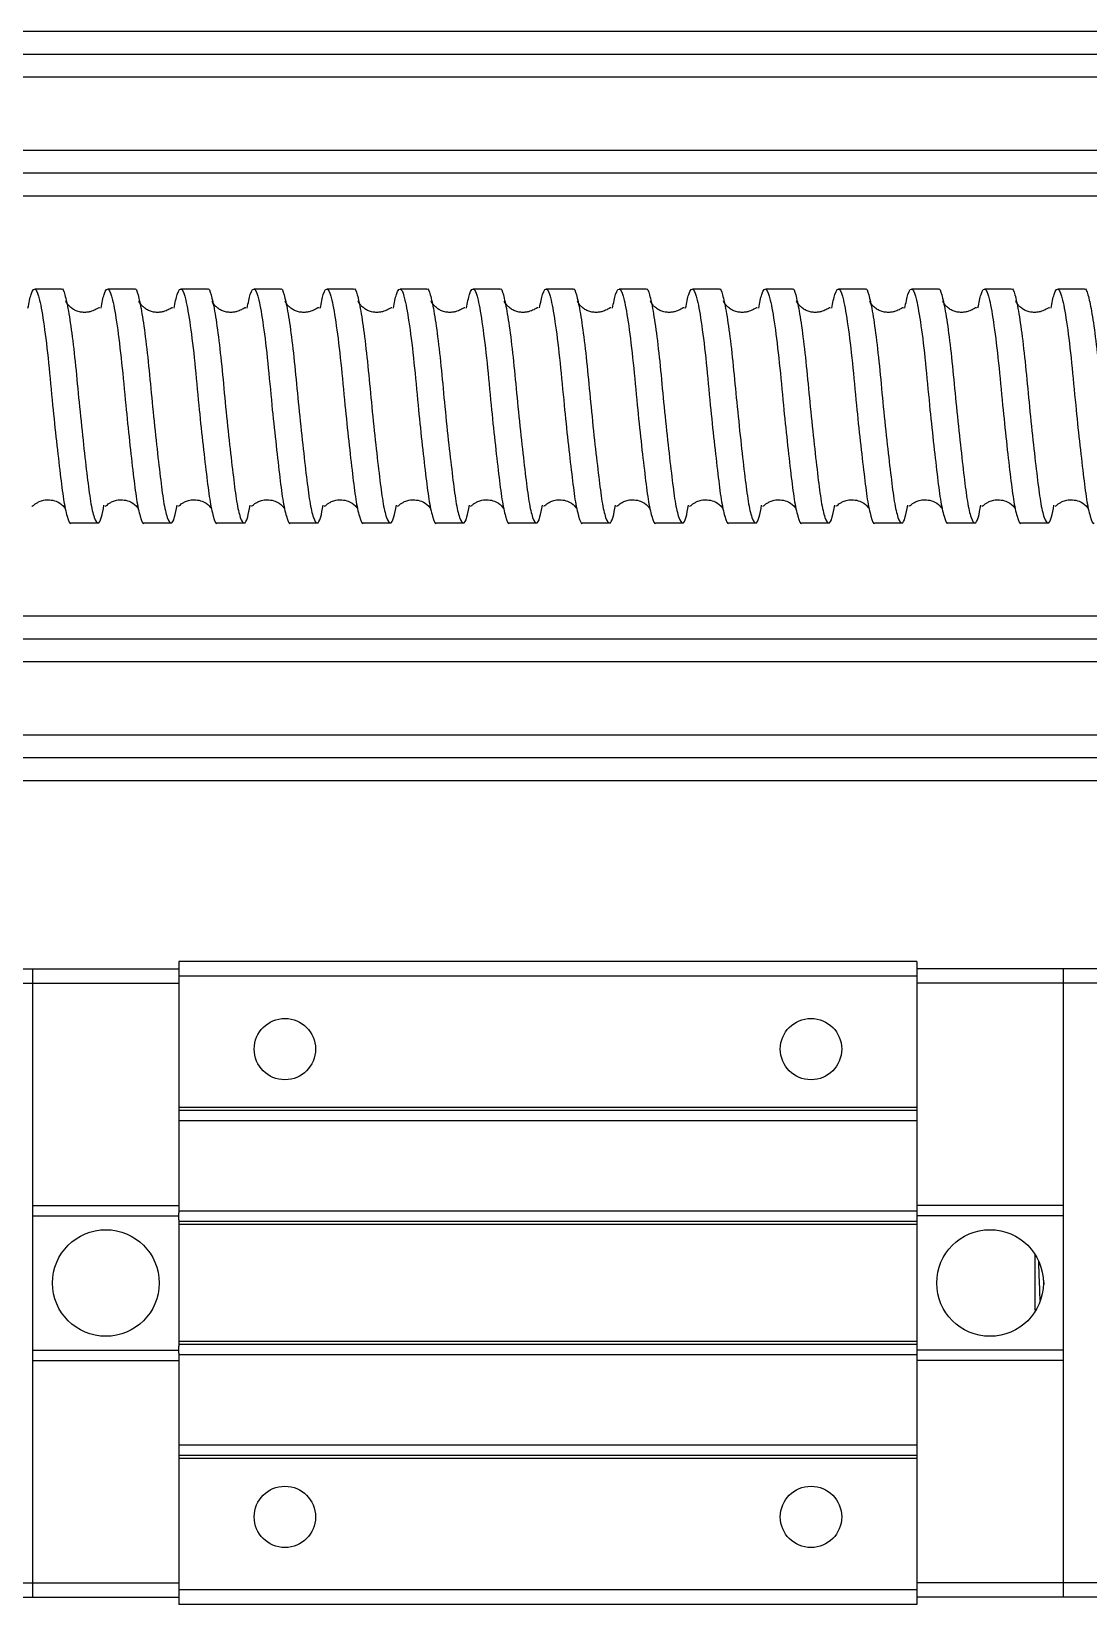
# Model space of a CAD drawing. Header units: millimetres. Extents: x 0 to 279, y 0 to 216.
# Drawn here: x 139.07 to 151.13, y 156.25 to 174.19 of the extents above; entities that cross this region are included whole.
import ezdxf

# ---------------------------------------------------------------- set-up
doc = ezdxf.new("R2010")
doc.units = ezdxf.units.MM

msp = doc.modelspace()

# ---------------------------------------------------------------- linework, layer by layer
at = {"color": 8, "linetype": 'Continuous', "lineweight": 25}
for p, q in [((230.632, 174.193), (122.071, 174.193)), ((230.632, 173.672), (122.071, 173.672)), ((230.632, 172.837), (122.071, 172.837)), ((230.632, 172.316), (122.071, 172.316)), ((230.632, 167.526), (122.071, 167.526)), ((230.632, 167.005), (122.071, 167.005)), ((230.632, 166.17), (122.071, 166.17)), ((230.632, 165.649), (122.071, 165.649))]:
    msp.add_line(p, q, dxfattribs=at)
at = {"color": 7, "linetype": 'Continuous', "lineweight": 25}
for p, q in [((230.632, 173.931), (122.071, 173.931)), ((230.632, 172.578), (122.071, 172.578)), ((139.413, 171.254), (139.109, 171.254)), ((140.246, 171.254), (139.942, 171.254)), ((141.08, 171.254), (140.775, 171.254)), ((141.913, 171.254), (141.609, 171.254)), ((142.746, 171.254), (142.442, 171.254)), ((143.58, 171.254), (143.275, 171.254)), ((144.413, 171.254), (144.109, 171.254)), ((145.246, 171.254), (144.942, 171.254)), ((146.08, 171.254), (145.775, 171.254)), ((146.913, 171.254), (146.609, 171.254)), ((147.746, 171.254), (147.442, 171.254)), ((148.58, 171.254), (148.275, 171.254)), ((149.413, 171.254), (149.109, 171.254)), ((150.246, 171.254), (149.942, 171.254)), ((151.08, 171.254), (150.775, 171.254)), ((139.526, 168.588), (139.83, 168.588)), ((140.359, 168.588), (140.663, 168.588)), ((141.192, 168.588), (141.496, 168.588)), ((142.026, 168.588), (142.33, 168.588)), ((142.859, 168.588), (143.163, 168.588)), ((143.692, 168.588), (143.996, 168.588)), ((144.526, 168.588), (144.83, 168.588)), ((145.359, 168.588), (145.663, 168.588)), ((146.192, 168.588), (146.496, 168.588)), ((147.026, 168.588), (147.33, 168.588)), ((147.859, 168.588), (148.163, 168.588)), ((148.692, 168.588), (148.996, 168.588)), ((149.526, 168.588), (149.83, 168.588)), ((150.359, 168.588), (150.663, 168.588)), ((230.632, 167.264), (122.071, 167.264)), ((230.632, 165.911), (122.071, 165.911)), ((138.504, 163.504), (139.087, 163.504)), ((139.087, 163.504), (140.754, 163.504)), ((139.087, 163.34), (139.087, 163.504)), ((149.17, 163.588), (140.754, 163.588)), ((140.754, 163.588), (140.754, 163.421)), ((149.17, 163.421), (140.754, 163.421)), ((140.754, 163.421), (140.754, 161.921)), ((149.17, 163.588), (149.17, 163.421)), ((150.837, 163.504), (149.17, 163.504)), ((149.17, 163.421), (149.17, 161.921)), ((150.837, 163.504), (150.837, 163.34)), ((151.42, 163.504), (150.837, 163.504)), ((138.504, 163.34), (139.087, 163.34)), ((139.087, 163.34), (140.754, 163.34)), ((139.087, 160.804), (139.087, 163.34)), ((150.837, 163.34), (149.17, 163.34)), ((150.837, 163.34), (150.837, 160.804)), ((151.42, 163.34), (150.837, 163.34)), ((149.17, 161.921), (140.754, 161.921)), ((140.754, 161.921), (140.754, 161.888)), ((149.17, 161.888), (140.754, 161.888)), ((140.754, 161.888), (140.754, 161.769)), ((149.17, 161.921), (149.17, 161.888)), ((149.17, 161.888), (149.17, 161.769)), ((149.17, 161.769), (140.754, 161.769)), ((140.754, 161.769), (140.754, 160.74)), ((149.17, 161.769), (149.17, 160.74)), ((139.087, 160.804), (140.754, 160.804)), ((139.087, 160.688), (139.087, 160.804)), ((149.17, 160.74), (140.754, 160.74)), ((140.754, 160.74), (140.754, 160.72)), ((150.837, 160.804), (149.17, 160.804)), ((149.17, 160.74), (149.17, 160.72)), ((150.837, 160.804), (150.837, 160.688)), ((139.087, 159.154), (139.087, 160.688)), ((139.087, 160.688), (140.754, 160.688)), ((140.754, 160.688), (140.754, 160.72)), ((140.754, 160.64), (140.754, 160.688)), ((140.754, 160.64), (140.754, 160.621)), ((149.17, 160.621), (140.754, 160.621)), ((140.754, 160.621), (140.754, 160.588)), ((149.17, 160.588), (140.754, 160.588)), ((140.754, 160.588), (140.754, 159.254)), ((149.17, 160.72), (149.17, 160.688)), ((150.837, 160.688), (149.17, 160.688)), ((149.17, 160.688), (149.17, 160.64)), ((149.17, 160.64), (149.17, 160.621)), ((149.17, 160.621), (149.17, 160.588)), ((149.17, 160.588), (149.17, 159.254)), ((150.837, 160.688), (150.837, 159.154)), ((150.52, 159.612), (150.52, 160.242)), ((150.615, 159.955), (150.619, 159.904)), ((139.087, 159.038), (139.087, 159.154)), ((139.087, 159.154), (140.754, 159.154)), ((149.17, 159.254), (140.754, 159.254)), ((140.754, 159.254), (140.754, 159.221)), ((149.17, 159.221), (140.754, 159.221)), ((140.754, 159.221), (140.754, 159.202)), ((140.754, 159.154), (140.754, 159.202)), ((140.754, 159.122), (140.754, 159.154)), ((140.754, 159.122), (140.754, 159.102)), ((149.17, 159.254), (149.17, 159.221)), ((149.17, 159.221), (149.17, 159.202)), ((149.17, 159.202), (149.17, 159.154)), ((150.837, 159.154), (149.17, 159.154)), ((149.17, 159.154), (149.17, 159.122)), ((149.17, 159.122), (149.17, 159.102)), ((150.837, 159.154), (150.837, 159.038)), ((139.087, 159.038), (140.754, 159.038)), ((139.087, 156.502), (139.087, 159.038)), ((149.17, 159.102), (140.754, 159.102)), ((140.754, 159.102), (140.754, 158.073)), ((149.17, 159.102), (149.17, 158.073)), ((150.837, 159.038), (149.17, 159.038)), ((150.837, 159.038), (150.837, 156.502)), ((149.17, 158.073), (140.754, 158.073)), ((140.754, 158.073), (140.754, 157.954)), ((149.17, 158.073), (149.17, 157.954)), ((149.17, 157.954), (140.754, 157.954)), ((140.754, 157.954), (140.754, 157.921)), ((149.17, 157.921), (140.754, 157.921)), ((140.754, 157.921), (140.754, 156.421)), ((149.17, 157.954), (149.17, 157.921)), ((149.17, 157.921), (149.17, 156.421)), ((138.504, 156.502), (139.087, 156.502)), ((139.087, 156.502), (140.754, 156.502)), ((139.087, 156.338), (139.087, 156.502)), ((150.837, 156.502), (149.17, 156.502)), ((150.837, 156.502), (150.837, 156.338)), ((151.42, 156.502), (150.837, 156.502)), ((138.504, 156.338), (139.087, 156.338)), ((139.087, 156.338), (140.754, 156.338)), ((149.17, 156.421), (140.754, 156.421)), ((140.754, 156.421), (140.754, 156.254)), ((149.17, 156.254), (140.754, 156.254)), ((149.17, 156.421), (149.17, 156.254)), ((150.837, 156.338), (149.17, 156.338)), ((151.42, 156.338), (150.837, 156.338))]:
    msp.add_line(p, q, dxfattribs=at)
for centre, radius in [((141.962, 162.588), 0.35), ((147.962, 162.588), 0.35), ((139.92, 159.921), 0.608), ((150.004, 159.921), 0.608), ((141.962, 157.254), 0.35), ((147.962, 157.254), 0.35)]:
    msp.add_circle(centre, radius, dxfattribs=at)
for points, knots in [([(139.032, 171.039), (139.044, 171.097), (139.072, 171.24), (139.12, 171.279), (139.164, 171.155), (139.216, 170.857), (139.268, 170.428), (139.31, 169.955), (139.357, 169.513), (139.4, 169.14), (139.437, 168.838), (139.479, 168.649), (139.511, 168.566), (139.525, 168.589), (139.526, 168.59)], [0, 0, 0, 0, 0.070357, 0.17222, 0.269956, 0.371207, 0.474134, 0.573458, 0.658314, 0.743013, 0.824301, 0.90809, 0.997344, 1, 1, 1, 1]), ([(139.413, 171.252), (139.414, 171.253), (139.428, 171.274), (139.453, 171.199), (139.493, 171.022), (139.538, 170.719), (139.58, 170.337), (139.62, 169.905), (139.665, 169.48), (139.708, 169.106), (139.745, 168.817), (139.787, 168.629), (139.832, 168.568), (139.866, 168.619), (139.89, 168.741), (139.899, 168.79)], [0, 0, 0, 0, 0.003424, 0.085948, 0.169148, 0.254933, 0.342981, 0.428868, 0.518377, 0.603336, 0.685003, 0.769612, 0.855299, 0.941726, 1, 1, 1, 1]), ([(139.866, 171.039), (139.877, 171.097), (139.905, 171.24), (139.953, 171.279), (139.997, 171.155), (140.049, 170.857), (140.101, 170.428), (140.144, 169.955), (140.19, 169.513), (140.233, 169.14), (140.27, 168.838), (140.312, 168.649), (140.344, 168.566), (140.358, 168.589), (140.359, 168.59)], [0, 0, 0, 0, 0.0703568, 0.1722196, 0.2699559, 0.3712074, 0.4741337, 0.5734583, 0.6583141, 0.7430129, 0.8243011, 0.90809, 0.9973435, 1, 1, 1, 1]), ([(140.246, 171.252), (140.247, 171.253), (140.262, 171.274), (140.287, 171.199), (140.327, 171.022), (140.371, 170.719), (140.414, 170.337), (140.453, 169.905), (140.498, 169.48), (140.541, 169.106), (140.578, 168.817), (140.62, 168.629), (140.665, 168.568), (140.7, 168.619), (140.723, 168.741), (140.733, 168.79)], [0, 0, 0, 0, 0.003424, 0.085948, 0.169148, 0.254933, 0.342981, 0.428868, 0.518377, 0.603336, 0.685003, 0.769612, 0.855299, 0.941726, 1, 1, 1, 1]), ([(140.699, 171.039), (140.71, 171.097), (140.739, 171.24), (140.787, 171.279), (140.831, 171.155), (140.883, 170.857), (140.935, 170.428), (140.977, 169.955), (141.023, 169.513), (141.067, 169.14), (141.104, 168.838), (141.146, 168.649), (141.177, 168.566), (141.192, 168.589), (141.192, 168.59)], [0, 0, 0, 0, 0.0703568, 0.1722196, 0.2699559, 0.3712074, 0.4741337, 0.5734583, 0.6583141, 0.7430129, 0.8243011, 0.90809, 0.9973435, 1, 1, 1, 1]), ([(141.08, 171.252), (141.08, 171.253), (141.095, 171.274), (141.12, 171.199), (141.16, 171.022), (141.205, 170.719), (141.247, 170.337), (141.286, 169.905), (141.331, 169.48), (141.375, 169.106), (141.411, 168.817), (141.454, 168.629), (141.498, 168.568), (141.533, 168.619), (141.556, 168.741), (141.566, 168.79)], [0, 0, 0, 0, 0.003424, 0.085948, 0.169148, 0.254933, 0.342981, 0.428868, 0.518377, 0.603336, 0.685003, 0.769612, 0.855299, 0.941726, 1, 1, 1, 1]), ([(141.532, 171.039), (141.544, 171.097), (141.572, 171.24), (141.62, 171.279), (141.664, 171.155), (141.716, 170.857), (141.768, 170.428), (141.81, 169.955), (141.857, 169.513), (141.9, 169.14), (141.937, 168.838), (141.979, 168.649), (142.011, 168.566), (142.025, 168.589), (142.026, 168.59)], [0, 0, 0, 0, 0.070357, 0.17222, 0.269956, 0.371207, 0.474134, 0.573458, 0.658314, 0.743013, 0.824301, 0.90809, 0.997344, 1, 1, 1, 1]), ([(141.913, 171.252), (141.914, 171.253), (141.928, 171.274), (141.953, 171.199), (141.993, 171.022), (142.038, 170.719), (142.08, 170.337), (142.12, 169.905), (142.165, 169.48), (142.208, 169.106), (142.245, 168.817), (142.287, 168.629), (142.332, 168.568), (142.366, 168.619), (142.39, 168.741), (142.399, 168.79)], [0, 0, 0, 0, 0.003424, 0.085948, 0.169148, 0.254933, 0.342981, 0.428868, 0.518377, 0.603336, 0.685003, 0.769612, 0.855299, 0.941726, 1, 1, 1, 1]), ([(142.366, 171.039), (142.377, 171.097), (142.405, 171.24), (142.453, 171.279), (142.497, 171.155), (142.549, 170.857), (142.601, 170.428), (142.644, 169.955), (142.69, 169.513), (142.733, 169.14), (142.77, 168.838), (142.812, 168.649), (142.844, 168.566), (142.858, 168.589), (142.859, 168.59)], [0, 0, 0, 0, 0.070357, 0.17222, 0.269956, 0.371207, 0.474134, 0.573458, 0.658314, 0.743013, 0.824301, 0.90809, 0.997344, 1, 1, 1, 1]), ([(142.746, 171.252), (142.747, 171.253), (142.762, 171.274), (142.787, 171.199), (142.827, 171.022), (142.871, 170.719), (142.914, 170.337), (142.953, 169.905), (142.998, 169.48), (143.041, 169.106), (143.078, 168.817), (143.12, 168.629), (143.165, 168.568), (143.2, 168.619), (143.223, 168.741), (143.233, 168.79)], [0, 0, 0, 0, 0.003424, 0.085948, 0.169148, 0.254933, 0.342981, 0.428868, 0.518377, 0.603336, 0.685003, 0.769612, 0.855299, 0.941726, 1, 1, 1, 1]), ([(143.199, 171.039), (143.21, 171.097), (143.239, 171.24), (143.287, 171.279), (143.331, 171.155), (143.383, 170.857), (143.435, 170.428), (143.477, 169.955), (143.523, 169.513), (143.567, 169.14), (143.604, 168.838), (143.646, 168.649), (143.677, 168.566), (143.692, 168.589), (143.692, 168.59)], [0, 0, 0, 0, 0.070357, 0.17222, 0.269956, 0.371207, 0.474134, 0.573458, 0.658314, 0.743013, 0.824301, 0.90809, 0.997344, 1, 1, 1, 1]), ([(143.58, 171.252), (143.58, 171.253), (143.595, 171.274), (143.62, 171.199), (143.66, 171.022), (143.705, 170.719), (143.747, 170.337), (143.786, 169.905), (143.831, 169.48), (143.875, 169.106), (143.911, 168.817), (143.954, 168.629), (143.998, 168.568), (144.033, 168.619), (144.056, 168.741), (144.066, 168.79)], [0, 0, 0, 0, 0.003424, 0.085948, 0.169148, 0.254933, 0.342981, 0.428868, 0.518377, 0.603336, 0.685003, 0.769612, 0.855299, 0.941726, 1, 1, 1, 1]), ([(144.032, 171.039), (144.044, 171.097), (144.072, 171.24), (144.12, 171.279), (144.164, 171.155), (144.216, 170.857), (144.268, 170.428), (144.31, 169.955), (144.357, 169.513), (144.4, 169.14), (144.437, 168.838), (144.479, 168.649), (144.511, 168.566), (144.525, 168.589), (144.526, 168.59)], [0, 0, 0, 0, 0.070357, 0.17222, 0.269956, 0.371207, 0.474134, 0.573458, 0.658314, 0.743013, 0.824301, 0.90809, 0.997344, 1, 1, 1, 1]), ([(144.413, 171.252), (144.414, 171.253), (144.428, 171.274), (144.453, 171.199), (144.493, 171.022), (144.538, 170.719), (144.58, 170.337), (144.62, 169.905), (144.665, 169.48), (144.708, 169.106), (144.745, 168.817), (144.787, 168.629), (144.832, 168.568), (144.866, 168.619), (144.89, 168.741), (144.899, 168.79)], [0, 0, 0, 0, 0.003424, 0.085948, 0.169148, 0.254933, 0.342981, 0.428868, 0.518377, 0.603336, 0.685003, 0.769612, 0.855299, 0.941726, 1, 1, 1, 1]), ([(144.866, 171.042), (144.878, 171.099), (144.906, 171.24), (144.953, 171.279), (144.997, 171.155), (145.049, 170.857), (145.101, 170.428), (145.144, 169.955), (145.19, 169.513), (145.233, 169.14), (145.27, 168.838), (145.312, 168.649), (145.344, 168.566), (145.358, 168.589), (145.359, 168.59)], [0, 0, 0, 0, 0.068826, 0.170857, 0.268754, 0.370172, 0.473268, 0.572756, 0.657752, 0.74259, 0.824012, 0.907939, 0.997339, 1, 1, 1, 1]), ([(145.246, 171.252), (145.247, 171.253), (145.262, 171.274), (145.287, 171.199), (145.327, 171.022), (145.371, 170.719), (145.414, 170.337), (145.453, 169.905), (145.498, 169.48), (145.541, 169.106), (145.578, 168.817), (145.62, 168.629), (145.665, 168.568), (145.7, 168.619), (145.723, 168.741), (145.733, 168.79)], [0, 0, 0, 0, 0.003424, 0.085948, 0.169148, 0.254933, 0.342981, 0.428868, 0.518377, 0.603336, 0.685003, 0.769612, 0.855299, 0.941726, 1, 1, 1, 1]), ([(145.699, 171.039), (145.71, 171.097), (145.739, 171.24), (145.787, 171.279), (145.831, 171.155), (145.883, 170.857), (145.935, 170.428), (145.977, 169.955), (146.023, 169.513), (146.067, 169.14), (146.104, 168.838), (146.146, 168.649), (146.177, 168.566), (146.192, 168.589), (146.192, 168.59)], [0, 0, 0, 0, 0.0703568, 0.1722196, 0.2699559, 0.3712074, 0.4741337, 0.5734583, 0.6583141, 0.7430129, 0.8243011, 0.90809, 0.9973435, 1, 1, 1, 1]), ([(146.08, 171.252), (146.08, 171.253), (146.095, 171.274), (146.12, 171.199), (146.16, 171.022), (146.205, 170.719), (146.247, 170.337), (146.286, 169.905), (146.331, 169.48), (146.375, 169.106), (146.411, 168.817), (146.454, 168.629), (146.498, 168.568), (146.533, 168.619), (146.556, 168.741), (146.566, 168.79)], [0, 0, 0, 0, 0.003424, 0.085948, 0.169148, 0.254933, 0.342981, 0.428868, 0.518377, 0.603336, 0.685003, 0.769612, 0.855299, 0.941726, 1, 1, 1, 1]), ([(146.532, 171.039), (146.544, 171.097), (146.572, 171.24), (146.62, 171.279), (146.664, 171.155), (146.716, 170.857), (146.768, 170.428), (146.81, 169.955), (146.857, 169.513), (146.9, 169.14), (146.937, 168.838), (146.979, 168.649), (147.011, 168.566), (147.025, 168.589), (147.026, 168.59)], [0, 0, 0, 0, 0.070357, 0.17222, 0.269956, 0.371207, 0.474134, 0.573458, 0.658314, 0.743013, 0.824301, 0.90809, 0.997344, 1, 1, 1, 1]), ([(146.913, 171.252), (146.914, 171.253), (146.928, 171.274), (146.953, 171.199), (146.993, 171.022), (147.038, 170.719), (147.08, 170.337), (147.12, 169.905), (147.165, 169.48), (147.208, 169.106), (147.245, 168.817), (147.287, 168.629), (147.332, 168.568), (147.366, 168.619), (147.39, 168.741), (147.399, 168.79)], [0, 0, 0, 0, 0.003424, 0.085948, 0.169148, 0.254933, 0.342981, 0.428868, 0.518377, 0.603336, 0.685003, 0.769612, 0.855299, 0.941726, 1, 1, 1, 1]), ([(147.366, 171.039), (147.377, 171.097), (147.405, 171.24), (147.453, 171.279), (147.497, 171.155), (147.549, 170.857), (147.601, 170.428), (147.644, 169.955), (147.69, 169.513), (147.733, 169.14), (147.77, 168.838), (147.812, 168.649), (147.844, 168.566), (147.858, 168.589), (147.859, 168.59)], [0, 0, 0, 0, 0.070357, 0.17222, 0.269956, 0.371207, 0.474134, 0.573458, 0.658314, 0.743013, 0.824301, 0.90809, 0.997344, 1, 1, 1, 1]), ([(147.746, 171.252), (147.747, 171.253), (147.762, 171.274), (147.787, 171.199), (147.827, 171.022), (147.871, 170.719), (147.914, 170.337), (147.953, 169.905), (147.998, 169.48), (148.041, 169.106), (148.078, 168.817), (148.12, 168.629), (148.165, 168.568), (148.2, 168.619), (148.223, 168.741), (148.233, 168.79)], [0, 0, 0, 0, 0.003424, 0.085948, 0.169148, 0.254933, 0.342981, 0.428868, 0.518377, 0.603336, 0.685003, 0.769612, 0.855299, 0.941726, 1, 1, 1, 1]), ([(148.199, 171.039), (148.21, 171.097), (148.239, 171.24), (148.287, 171.279), (148.331, 171.155), (148.383, 170.857), (148.435, 170.428), (148.477, 169.955), (148.523, 169.513), (148.567, 169.14), (148.604, 168.838), (148.646, 168.649), (148.677, 168.566), (148.692, 168.589), (148.692, 168.59)], [0, 0, 0, 0, 0.070357, 0.17222, 0.269956, 0.371207, 0.474134, 0.573458, 0.658314, 0.743013, 0.824301, 0.90809, 0.997344, 1, 1, 1, 1]), ([(148.58, 171.252), (148.58, 171.253), (148.595, 171.274), (148.62, 171.199), (148.66, 171.022), (148.705, 170.719), (148.747, 170.337), (148.786, 169.905), (148.831, 169.48), (148.875, 169.106), (148.911, 168.817), (148.954, 168.629), (148.998, 168.568), (149.033, 168.619), (149.056, 168.741), (149.066, 168.79)], [0, 0, 0, 0, 0.0034244, 0.0859477, 0.1691478, 0.2549331, 0.3429808, 0.4288684, 0.518377, 0.6033358, 0.6850027, 0.7696123, 0.8552987, 0.9417258, 1, 1, 1, 1]), ([(149.032, 171.039), (149.044, 171.097), (149.072, 171.24), (149.12, 171.279), (149.164, 171.155), (149.216, 170.857), (149.268, 170.428), (149.31, 169.955), (149.357, 169.513), (149.4, 169.14), (149.437, 168.838), (149.479, 168.649), (149.511, 168.566), (149.525, 168.589), (149.526, 168.59)], [0, 0, 0, 0, 0.070357, 0.17222, 0.269956, 0.371207, 0.474134, 0.573458, 0.658314, 0.743013, 0.824301, 0.90809, 0.997344, 1, 1, 1, 1]), ([(149.413, 171.252), (149.414, 171.253), (149.428, 171.274), (149.453, 171.199), (149.493, 171.022), (149.538, 170.719), (149.58, 170.337), (149.62, 169.905), (149.665, 169.48), (149.708, 169.106), (149.745, 168.817), (149.787, 168.629), (149.832, 168.568), (149.866, 168.619), (149.89, 168.741), (149.899, 168.79)], [0, 0, 0, 0, 0.003424, 0.085948, 0.169148, 0.254933, 0.342981, 0.428868, 0.518377, 0.603336, 0.685003, 0.769612, 0.855299, 0.941726, 1, 1, 1, 1]), ([(149.866, 171.042), (149.878, 171.099), (149.906, 171.24), (149.953, 171.279), (149.997, 171.155), (150.049, 170.857), (150.101, 170.428), (150.144, 169.955), (150.19, 169.513), (150.233, 169.14), (150.27, 168.838), (150.312, 168.649), (150.344, 168.566), (150.358, 168.589), (150.359, 168.59)], [0, 0, 0, 0, 0.068826, 0.170857, 0.268754, 0.370172, 0.473268, 0.572756, 0.657752, 0.74259, 0.824012, 0.907939, 0.997339, 1, 1, 1, 1]), ([(150.246, 171.252), (150.247, 171.253), (150.262, 171.274), (150.287, 171.199), (150.327, 171.022), (150.371, 170.719), (150.414, 170.337), (150.453, 169.905), (150.498, 169.48), (150.541, 169.106), (150.578, 168.817), (150.62, 168.629), (150.665, 168.568), (150.7, 168.619), (150.723, 168.741), (150.733, 168.79)], [0, 0, 0, 0, 0.003424, 0.085948, 0.169148, 0.254933, 0.342981, 0.428868, 0.518377, 0.603336, 0.685003, 0.769612, 0.855299, 0.941726, 1, 1, 1, 1]), ([(150.699, 171.039), (150.71, 171.097), (150.739, 171.24), (150.787, 171.279), (150.831, 171.155), (150.883, 170.857), (150.935, 170.428), (150.977, 169.955), (151.023, 169.513), (151.067, 169.14), (151.104, 168.838), (151.146, 168.649), (151.177, 168.566), (151.192, 168.589), (151.192, 168.59)], [0, 0, 0, 0, 0.070357, 0.17222, 0.269956, 0.371207, 0.474134, 0.573458, 0.658314, 0.743013, 0.824301, 0.90809, 0.997344, 1, 1, 1, 1]), ([(151.08, 171.252), (151.08, 171.253), (151.095, 171.274), (151.12, 171.199), (151.16, 171.022), (151.205, 170.719), (151.247, 170.337), (151.286, 169.905), (151.331, 169.48), (151.375, 169.106), (151.411, 168.817), (151.454, 168.629), (151.498, 168.568), (151.533, 168.619), (151.556, 168.741), (151.566, 168.79)], [0, 0, 0, 0, 0.003424, 0.085948, 0.169148, 0.254933, 0.342981, 0.428868, 0.518377, 0.603336, 0.685003, 0.769612, 0.855299, 0.941726, 1, 1, 1, 1]), ([(139.848, 171.038), (139.848, 171.039), (139.846, 171.045), (139.83, 171.035), (139.799, 171.018), (139.759, 171.002), (139.722, 170.992), (139.678, 170.988), (139.629, 170.992), (139.58, 171.007), (139.537, 171.031), (139.504, 171.06), (139.469, 171.103), (139.465, 171.114), (139.463, 171.122)], [0, 0, 0, 0, 0.031743, 0.153714, 0.26991, 0.325158, 0.378742, 0.432426, 0.487382, 0.545636, 0.611184, 0.687137, 0.776184, 1, 1, 1, 1]), ([(140.681, 171.038), (140.681, 171.039), (140.679, 171.045), (140.663, 171.035), (140.632, 171.018), (140.593, 171.002), (140.555, 170.992), (140.512, 170.988), (140.462, 170.992), (140.413, 171.007), (140.371, 171.031), (140.337, 171.06), (140.303, 171.103), (140.299, 171.114), (140.296, 171.122)], [0, 0, 0, 0, 0.0317431, 0.153714, 0.26991, 0.3251576, 0.3787424, 0.4324263, 0.4873818, 0.5456357, 0.6111844, 0.6871371, 0.7761836, 1, 1, 1, 1]), ([(141.515, 171.038), (141.514, 171.039), (141.512, 171.045), (141.496, 171.035), (141.466, 171.018), (141.426, 171.002), (141.389, 170.992), (141.345, 170.988), (141.296, 170.992), (141.246, 171.007), (141.204, 171.031), (141.17, 171.06), (141.136, 171.103), (141.132, 171.114), (141.129, 171.122)], [0, 0, 0, 0, 0.031743, 0.153714, 0.26991, 0.325158, 0.378742, 0.432426, 0.487382, 0.545636, 0.611184, 0.687137, 0.776184, 1, 1, 1, 1]), ([(142.348, 171.038), (142.348, 171.039), (142.346, 171.045), (142.33, 171.035), (142.299, 171.018), (142.259, 171.002), (142.222, 170.992), (142.178, 170.988), (142.129, 170.992), (142.08, 171.007), (142.037, 171.031), (142.004, 171.06), (141.969, 171.103), (141.965, 171.114), (141.963, 171.122)], [0, 0, 0, 0, 0.031743, 0.153714, 0.26991, 0.325158, 0.378742, 0.432426, 0.487382, 0.545636, 0.611184, 0.687137, 0.776184, 1, 1, 1, 1]), ([(143.181, 171.038), (143.181, 171.039), (143.179, 171.045), (143.163, 171.035), (143.132, 171.018), (143.093, 171.002), (143.055, 170.992), (143.012, 170.988), (142.962, 170.992), (142.913, 171.007), (142.871, 171.031), (142.837, 171.06), (142.803, 171.103), (142.799, 171.114), (142.796, 171.122)], [0, 0, 0, 0, 0.031743, 0.153714, 0.26991, 0.325158, 0.378742, 0.432426, 0.487382, 0.545636, 0.611184, 0.687137, 0.776184, 1, 1, 1, 1]), ([(144.015, 171.038), (144.014, 171.039), (144.012, 171.045), (143.996, 171.035), (143.966, 171.018), (143.926, 171.002), (143.889, 170.992), (143.845, 170.988), (143.796, 170.992), (143.746, 171.007), (143.704, 171.031), (143.67, 171.06), (143.636, 171.103), (143.632, 171.114), (143.629, 171.122)], [0, 0, 0, 0, 0.0317431, 0.153714, 0.26991, 0.3251576, 0.3787424, 0.4324263, 0.4873818, 0.5456357, 0.6111844, 0.6871371, 0.7761836, 1, 1, 1, 1]), ([(144.848, 171.038), (144.848, 171.039), (144.846, 171.045), (144.83, 171.035), (144.799, 171.018), (144.759, 171.002), (144.722, 170.992), (144.678, 170.988), (144.629, 170.992), (144.58, 171.007), (144.537, 171.031), (144.504, 171.06), (144.469, 171.103), (144.465, 171.114), (144.463, 171.122)], [0, 0, 0, 0, 0.031743, 0.153714, 0.26991, 0.325158, 0.378742, 0.432426, 0.487382, 0.545636, 0.611184, 0.687137, 0.776184, 1, 1, 1, 1]), ([(145.681, 171.038), (145.681, 171.039), (145.679, 171.045), (145.663, 171.035), (145.632, 171.018), (145.593, 171.002), (145.555, 170.992), (145.512, 170.988), (145.462, 170.992), (145.413, 171.007), (145.371, 171.031), (145.337, 171.06), (145.303, 171.103), (145.299, 171.114), (145.296, 171.122)], [0, 0, 0, 0, 0.031743, 0.153714, 0.26991, 0.325158, 0.378742, 0.432426, 0.487382, 0.545636, 0.611184, 0.687137, 0.776184, 1, 1, 1, 1]), ([(146.515, 171.038), (146.514, 171.039), (146.512, 171.045), (146.496, 171.035), (146.466, 171.018), (146.426, 171.002), (146.389, 170.992), (146.345, 170.988), (146.296, 170.992), (146.246, 171.007), (146.204, 171.031), (146.17, 171.06), (146.136, 171.103), (146.132, 171.114), (146.129, 171.122)], [0, 0, 0, 0, 0.031743, 0.153714, 0.26991, 0.325158, 0.378742, 0.432426, 0.487382, 0.545636, 0.611184, 0.687137, 0.776184, 1, 1, 1, 1]), ([(147.348, 171.038), (147.348, 171.039), (147.346, 171.045), (147.33, 171.035), (147.299, 171.018), (147.259, 171.002), (147.222, 170.992), (147.178, 170.988), (147.129, 170.992), (147.08, 171.007), (147.037, 171.031), (147.004, 171.06), (146.969, 171.103), (146.965, 171.114), (146.963, 171.122)], [0, 0, 0, 0, 0.031743, 0.153714, 0.26991, 0.325158, 0.378742, 0.432426, 0.487382, 0.545636, 0.611184, 0.687137, 0.776184, 1, 1, 1, 1]), ([(148.181, 171.038), (148.181, 171.039), (148.179, 171.045), (148.163, 171.035), (148.132, 171.018), (148.093, 171.002), (148.055, 170.992), (148.012, 170.988), (147.962, 170.992), (147.913, 171.007), (147.871, 171.031), (147.837, 171.06), (147.803, 171.103), (147.799, 171.114), (147.796, 171.122)], [0, 0, 0, 0, 0.031743, 0.153714, 0.26991, 0.325158, 0.378742, 0.432426, 0.487382, 0.545636, 0.611184, 0.687137, 0.776184, 1, 1, 1, 1]), ([(149.015, 171.038), (149.014, 171.039), (149.012, 171.045), (148.996, 171.035), (148.966, 171.018), (148.926, 171.002), (148.889, 170.992), (148.845, 170.988), (148.796, 170.992), (148.746, 171.007), (148.704, 171.031), (148.67, 171.06), (148.636, 171.103), (148.632, 171.114), (148.629, 171.122)], [0, 0, 0, 0, 0.031743, 0.153714, 0.26991, 0.325158, 0.378742, 0.432426, 0.487382, 0.545636, 0.611184, 0.687137, 0.776184, 1, 1, 1, 1]), ([(149.848, 171.038), (149.848, 171.039), (149.846, 171.045), (149.83, 171.035), (149.799, 171.018), (149.759, 171.002), (149.722, 170.992), (149.678, 170.988), (149.629, 170.992), (149.58, 171.007), (149.537, 171.031), (149.504, 171.06), (149.469, 171.103), (149.465, 171.114), (149.463, 171.122)], [0, 0, 0, 0, 0.031743, 0.153714, 0.26991, 0.325158, 0.378742, 0.432426, 0.487382, 0.545636, 0.611184, 0.687137, 0.776184, 1, 1, 1, 1]), ([(150.681, 171.038), (150.681, 171.039), (150.679, 171.045), (150.663, 171.035), (150.632, 171.018), (150.593, 171.002), (150.555, 170.992), (150.512, 170.988), (150.462, 170.992), (150.413, 171.007), (150.371, 171.031), (150.337, 171.06), (150.303, 171.103), (150.299, 171.114), (150.296, 171.122)], [0, 0, 0, 0, 0.031743, 0.153714, 0.26991, 0.325158, 0.378742, 0.432426, 0.487382, 0.545636, 0.611184, 0.687137, 0.776184, 1, 1, 1, 1]), ([(139.078, 168.782), (139.079, 168.78), (139.081, 168.776), (139.1, 168.794), (139.124, 168.812), (139.163, 168.834), (139.215, 168.851), (139.282, 168.855), (139.364, 168.836), (139.42, 168.798), (139.45, 168.763), (139.458, 168.75), (139.457, 168.754), (139.456, 168.757)], [0, 0, 0, 0, 0.152825, 0.239803, 0.309786, 0.369094, 0.443711, 0.543908, 0.655705, 0.811143, 0.857396, 0.912287, 1, 1, 1, 1]), ([(139.911, 168.782), (139.913, 168.78), (139.915, 168.776), (139.934, 168.794), (139.957, 168.812), (139.997, 168.834), (140.049, 168.851), (140.115, 168.855), (140.197, 168.836), (140.253, 168.798), (140.284, 168.763), (140.292, 168.75), (140.29, 168.754), (140.29, 168.757)], [0, 0, 0, 0, 0.152825, 0.239803, 0.309786, 0.369094, 0.443711, 0.543908, 0.655705, 0.811143, 0.857396, 0.912287, 1, 1, 1, 1]), ([(140.745, 168.782), (140.746, 168.78), (140.748, 168.776), (140.767, 168.794), (140.79, 168.812), (140.83, 168.834), (140.882, 168.851), (140.948, 168.855), (141.031, 168.836), (141.086, 168.798), (141.117, 168.763), (141.125, 168.75), (141.124, 168.754), (141.123, 168.757)], [0, 0, 0, 0, 0.1528246, 0.2398033, 0.3097861, 0.3690942, 0.443711, 0.5439078, 0.6557048, 0.8111426, 0.8573955, 0.9122867, 1, 1, 1, 1]), ([(141.578, 168.782), (141.579, 168.78), (141.581, 168.776), (141.6, 168.794), (141.624, 168.812), (141.663, 168.834), (141.715, 168.851), (141.782, 168.855), (141.864, 168.836), (141.92, 168.798), (141.95, 168.763), (141.958, 168.75), (141.957, 168.754), (141.956, 168.757)], [0, 0, 0, 0, 0.152825, 0.239803, 0.309786, 0.369094, 0.443711, 0.543908, 0.655705, 0.811143, 0.857396, 0.912287, 1, 1, 1, 1]), ([(142.411, 168.782), (142.413, 168.78), (142.415, 168.776), (142.434, 168.794), (142.457, 168.812), (142.497, 168.834), (142.549, 168.851), (142.615, 168.855), (142.697, 168.836), (142.753, 168.798), (142.784, 168.763), (142.792, 168.75), (142.79, 168.754), (142.79, 168.757)], [0, 0, 0, 0, 0.152825, 0.239803, 0.309786, 0.369094, 0.443711, 0.543908, 0.655705, 0.811143, 0.857396, 0.912287, 1, 1, 1, 1]), ([(143.245, 168.782), (143.246, 168.78), (143.248, 168.776), (143.267, 168.794), (143.29, 168.812), (143.33, 168.834), (143.382, 168.851), (143.448, 168.855), (143.531, 168.836), (143.586, 168.798), (143.617, 168.763), (143.625, 168.75), (143.624, 168.754), (143.623, 168.757)], [0, 0, 0, 0, 0.152825, 0.239803, 0.309786, 0.369094, 0.443711, 0.543908, 0.655705, 0.811143, 0.857396, 0.912287, 1, 1, 1, 1]), ([(144.078, 168.782), (144.079, 168.78), (144.081, 168.776), (144.1, 168.794), (144.124, 168.812), (144.163, 168.834), (144.215, 168.851), (144.282, 168.855), (144.364, 168.836), (144.42, 168.798), (144.45, 168.763), (144.458, 168.75), (144.457, 168.754), (144.456, 168.757)], [0, 0, 0, 0, 0.152825, 0.239803, 0.309786, 0.369094, 0.443711, 0.543908, 0.655705, 0.811143, 0.857396, 0.912287, 1, 1, 1, 1]), ([(144.911, 168.782), (144.913, 168.78), (144.915, 168.776), (144.934, 168.794), (144.957, 168.812), (144.997, 168.834), (145.049, 168.851), (145.115, 168.855), (145.197, 168.836), (145.253, 168.798), (145.284, 168.763), (145.292, 168.75), (145.29, 168.754), (145.29, 168.757)], [0, 0, 0, 0, 0.152825, 0.239803, 0.309786, 0.369094, 0.443711, 0.543908, 0.655705, 0.811143, 0.857396, 0.912287, 1, 1, 1, 1]), ([(145.745, 168.782), (145.746, 168.78), (145.748, 168.776), (145.767, 168.794), (145.79, 168.812), (145.83, 168.834), (145.882, 168.851), (145.948, 168.855), (146.031, 168.836), (146.086, 168.798), (146.117, 168.763), (146.125, 168.75), (146.124, 168.754), (146.123, 168.757)], [0, 0, 0, 0, 0.152825, 0.239803, 0.309786, 0.369094, 0.443711, 0.543908, 0.655705, 0.811143, 0.857396, 0.912287, 1, 1, 1, 1]), ([(146.578, 168.782), (146.579, 168.78), (146.581, 168.776), (146.6, 168.794), (146.624, 168.812), (146.663, 168.834), (146.715, 168.851), (146.782, 168.855), (146.864, 168.836), (146.92, 168.798), (146.95, 168.763), (146.958, 168.75), (146.957, 168.754), (146.956, 168.757)], [0, 0, 0, 0, 0.152825, 0.239803, 0.309786, 0.369094, 0.443711, 0.543908, 0.655705, 0.811143, 0.857396, 0.912287, 1, 1, 1, 1]), ([(147.411, 168.782), (147.413, 168.78), (147.415, 168.776), (147.434, 168.794), (147.457, 168.812), (147.497, 168.834), (147.549, 168.851), (147.615, 168.855), (147.697, 168.836), (147.753, 168.798), (147.784, 168.763), (147.792, 168.75), (147.79, 168.754), (147.79, 168.757)], [0, 0, 0, 0, 0.1528246, 0.2398033, 0.3097861, 0.3690942, 0.443711, 0.5439078, 0.6557048, 0.8111426, 0.8573955, 0.9122867, 1, 1, 1, 1]), ([(148.245, 168.782), (148.246, 168.78), (148.248, 168.776), (148.267, 168.794), (148.29, 168.812), (148.33, 168.834), (148.382, 168.851), (148.448, 168.855), (148.531, 168.836), (148.586, 168.798), (148.617, 168.763), (148.625, 168.75), (148.624, 168.754), (148.623, 168.757)], [0, 0, 0, 0, 0.152825, 0.239803, 0.309786, 0.369094, 0.443711, 0.543908, 0.655705, 0.811143, 0.857396, 0.912287, 1, 1, 1, 1]), ([(149.078, 168.782), (149.079, 168.78), (149.081, 168.776), (149.1, 168.794), (149.124, 168.812), (149.163, 168.834), (149.215, 168.851), (149.282, 168.855), (149.364, 168.836), (149.42, 168.798), (149.45, 168.763), (149.458, 168.75), (149.457, 168.754), (149.456, 168.757)], [0, 0, 0, 0, 0.152825, 0.239803, 0.309786, 0.369094, 0.443711, 0.543908, 0.655705, 0.811143, 0.857396, 0.912287, 1, 1, 1, 1]), ([(149.911, 168.782), (149.913, 168.78), (149.915, 168.776), (149.934, 168.794), (149.957, 168.812), (149.997, 168.834), (150.049, 168.851), (150.115, 168.855), (150.197, 168.836), (150.253, 168.798), (150.284, 168.763), (150.292, 168.75), (150.29, 168.754), (150.29, 168.757)], [0, 0, 0, 0, 0.152825, 0.239803, 0.309786, 0.369094, 0.443711, 0.543908, 0.655705, 0.811143, 0.857396, 0.912287, 1, 1, 1, 1]), ([(150.745, 168.782), (150.746, 168.78), (150.748, 168.776), (150.767, 168.794), (150.79, 168.812), (150.83, 168.834), (150.882, 168.851), (150.948, 168.855), (151.031, 168.836), (151.086, 168.798), (151.117, 168.763), (151.125, 168.75), (151.124, 168.754), (151.123, 168.757)], [0, 0, 0, 0, 0.152825, 0.239803, 0.309786, 0.369094, 0.443711, 0.543908, 0.655705, 0.811143, 0.857396, 0.912287, 1, 1, 1, 1]), ([(150.555, 160.171), (150.556, 160.138), (150.559, 160.059), (150.565, 159.91), (150.569, 159.788), (150.571, 159.731), (150.571, 159.722)], [0, 0, 0, 0, 0.251439, 0.589744, 0.931571, 1, 1, 1, 1])]:
    msp.add_open_spline(points, degree=3, knots=knots, dxfattribs=at)

doc.saveas('drawing.dxf')
